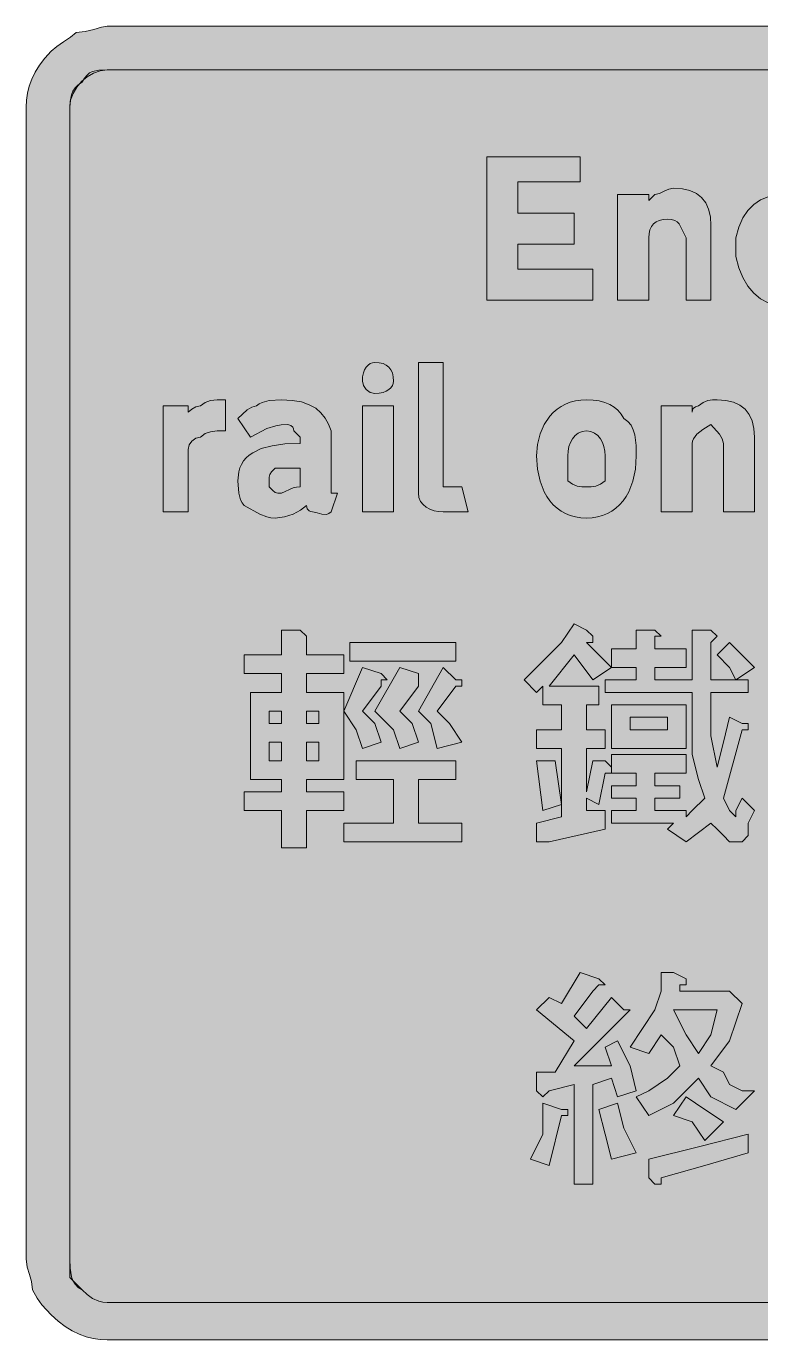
# Model space of a CAD drawing. Header units: metres. Extents: x 136 to 430, y 10 to 263.
# Drawn here: x 136.3 to 277.9, y 9.6 to 262.8 of the extents above; entities that cross this region are included whole.
import ezdxf

# ---------------------------------------------------------------- set-up
doc = ezdxf.new("R2010")
doc.units = ezdxf.units.M
doc.layers.add('FILL_BLACK_000000', color=7, linetype='Continuous', true_color=0x000000)
doc.layers.add('FILL_WHITE_FFFFFF', color=7, linetype='Continuous', true_color=0xffffff)

msp = doc.modelspace()

# ---------------------------------------------------------------- hatches: boundary and pattern name
at = {"layer": 'FILL_BLACK_000000', "true_color": 0x000000}
h = msp.add_hatch(color=7, dxfattribs=at)
h.dxf.hatch_style = 1
h.paths.add_polyline_path([(416.1, 262.74), (417.45, 262.56), (418.8, 262.23), (420.15, 261.75), (421.5, 261.1), (422.85, 260.27), (424.2, 259.24), (425.55, 258), (426.79, 256.65), (427.82, 255.3), (428.65, 253.95), (429.3, 252.6), (429.78, 251.25), (430.11, 249.9), (430.29, 248.55), (430.35, 247.2), (430.35, 25.2), (430.33, 23.59), (430.2, 22.2), (429.84, 20.81), (429.15, 19.2), (428.25, 17.61), (427.35, 16.35), (425.55, 14.4), (425.05, 13.56), (424.46, 12.82), (423.82, 12.21), (423.15, 11.7), (421.84, 11.03), (420.75, 10.8), (418.97, 10.11), (417.3, 9.75), (414.75, 9.6), (151.95, 9.6), (150.6, 9.66), (149.25, 9.84), (147.9, 10.17), (146.55, 10.65), (145.2, 11.3), (143.85, 12.13), (142.5, 13.16), (141.15, 14.4), (139.35, 16.35), (138.45, 17.61), (137.55, 19.2), (137.36, 20.81), (136.95, 22.2), (136.54, 23.59), (136.35, 25.2), (136.35, 247.2), (136.41, 248.55), (136.59, 249.9), (136.92, 251.25), (137.4, 252.6), (138.05, 253.95), (138.88, 255.3), (139.91, 256.65), (141.15, 258), (142.24, 258.9), (143.55, 259.8), (144.86, 260.7), (145.95, 261.6), (147.73, 261.79), (149.4, 262.2), (150.84, 262.61), (151.95, 262.8), (414.75, 262.8), (416.1, 262.74)])
h.paths.add_polyline_path([(149.31, 253.78), (148.09, 253.07), (147, 252.15), (146.08, 251.06), (145.37, 249.84), (144.91, 248.54), (144.75, 247.2), (144.75, 25.2), (144.79, 23.42), (145.05, 21.75), (145.34, 20.99), (145.76, 20.31), (146.36, 19.7), (147.15, 19.2), (148.07, 18.32), (149.1, 17.55), (150.36, 17.01), (151.1, 16.85), (151.95, 16.8), (414.75, 16.8), (415.63, 16.82), (416.4, 16.95), (416.94, 17.31), (417.1, 17.6), (417.15, 18), (418.05, 18.19), (418.95, 18.6), (419.85, 19.01), (420.75, 19.2), (421.15, 19.7), (421.44, 20.31), (421.8, 21.75), (421.93, 23.42), (421.95, 25.2), (421.95, 247.2), (421.95, 249.6), (421.76, 250.48), (421.35, 251.25), (420.75, 252), (419.14, 253.39), (418.43, 253.81), (417.75, 254.1), (416.36, 254.36), (414.75, 254.4), (151.95, 254.4), (150.61, 254.24), (149.31, 253.78)], flags=16)
h = msp.add_hatch(color=7, dxfattribs=at)
h.dxf.hatch_style = 1
h.paths.add_polyline_path([(231.15, 216), (245.55, 216), (245.55, 210), (225.15, 210), (225.15, 237.6), (243.15, 237.6), (243.15, 232.8), (231.15, 232.8), (231.15, 226.8), (241.95, 226.8), (241.95, 220.8), (231.15, 220.8), (231.15, 216)])
h = msp.add_hatch(color=7, dxfattribs=at)
h.dxf.hatch_style = 1
h.paths.add_polyline_path([(293.55, 237.6), (293.55, 208.8), (287.55, 208.8), (287.55, 210), (287.44, 209.6), (287.14, 209.31), (286.66, 209.09), (286.05, 208.95), (284.51, 208.82), (282.75, 208.8), (281.01, 208.97), (279.39, 209.46), (277.92, 210.26), (276.6, 211.35), (275.45, 212.73), (274.48, 214.37), (273.71, 216.26), (273.15, 218.4), (273.15, 219.6), (273.15, 220.8), (273.15, 222), (273.71, 224.08), (274.48, 225.84), (275.45, 227.29), (276.6, 228.45), (277.92, 229.32), (279.39, 229.93), (281.01, 230.29), (282.75, 230.4), (285.15, 230.25), (286.46, 229.89), (287.05, 229.6), (287.55, 229.2), (287.55, 237.6), (293.55, 237.6)])
h.paths.add_polyline_path([(287.55, 223.2), (287.55, 224.4), (286.65, 225.09), (285.75, 225.45), (284.85, 225.58), (283.95, 225.6), (282.71, 225.49), (281.68, 225.17), (280.85, 224.65), (280.2, 223.95), (279.72, 223.08), (279.39, 222.06), (279.21, 220.89), (279.15, 219.6), (279.21, 218.31), (279.39, 217.14), (279.72, 216.12), (280.2, 215.25), (280.85, 214.55), (281.68, 214.03), (282.71, 213.71), (283.95, 213.6), (285.02, 213.81), (286.2, 214.35), (287.16, 215.12), (287.44, 215.55), (287.55, 216), (287.55, 222), (287.55, 223.2)], flags=16)
h = msp.add_hatch(color=7, dxfattribs=at)
h.dxf.hatch_style = 1
h.paths.add_polyline_path([(263.55, 210), (263.55, 222), (262.82, 223.57), (262.2, 224.7), (261.83, 225.09), (261.36, 225.38), (260.74, 225.54), (259.95, 225.6), (259.11, 225.54), (258.38, 225.38), (257.76, 225.09), (257.25, 224.7), (256.86, 224.19), (256.58, 223.57), (256.41, 222.84), (256.35, 222), (256.35, 210), (250.35, 210), (250.35, 230.4), (256.35, 230.4), (256.35, 229.2), (257.55, 230.4), (258.45, 230.59), (259.35, 231), (260.25, 231.41), (261.15, 231.6), (262.84, 231.49), (264.3, 231.15), (265.54, 230.59), (266.55, 229.8), (267.34, 228.79), (267.9, 227.55), (268.24, 226.09), (268.35, 224.4), (268.35, 210), (263.55, 210)])
h = msp.add_hatch(color=7, dxfattribs=at)
h.dxf.hatch_style = 1
h.paths.add_polyline_path([(207.09, 193.95), (206.93, 193.52), (206.64, 193.11), (206.25, 192.75), (205.74, 192.44), (205.13, 192.21), (204.39, 192.05), (203.55, 192), (202.67, 192.21), (201.9, 192.75), (201.36, 193.52), (201.15, 194.4), (201.2, 195.24), (201.36, 195.97), (201.59, 196.59), (201.9, 197.1), (202.26, 197.49), (202.67, 197.78), (203.1, 197.94), (203.55, 198), (204.39, 197.94), (205.13, 197.78), (205.74, 197.49), (206.25, 197.1), (206.64, 196.59), (206.93, 195.97), (207.09, 195.24), (207.15, 194.4), (207.09, 193.95)])
h = msp.add_hatch(color=7, dxfattribs=at)
h.dxf.hatch_style = 1
h.paths.add_polyline_path([(216.75, 175.2), (216.75, 174), (220.35, 174), (221.55, 169.2), (220.35, 169.2), (216.75, 169.2), (215.85, 169.26), (214.99, 169.42), (214.18, 169.71), (213.45, 170.1), (212.84, 170.61), (212.36, 171.22), (212.06, 171.96), (211.95, 172.8), (211.95, 174), (211.95, 198), (216.75, 198), (216.75, 175.2)])
h = msp.add_hatch(color=7, dxfattribs=at)
h.dxf.hatch_style = 1
h.paths.add_polyline_path([(162.75, 189.6), (167.55, 189.6), (167.55, 188.4), (168.3, 189), (169.07, 189.41), (169.95, 189.6), (170.87, 190.29), (171.9, 190.65), (173.16, 190.78), (174.75, 190.8), (174.75, 184.8), (173.16, 184.78), (171.9, 184.65), (170.87, 184.29), (169.95, 183.6), (169.07, 183.39), (168.3, 182.85), (167.76, 182.08), (167.55, 181.2), (167.55, 169.2), (162.75, 169.2), (162.75, 189.6)])
h = msp.add_hatch(color=7, dxfattribs=at)
h.dxf.hatch_style = 1
h.paths.add_polyline_path([(187.95, 184.8), (187.9, 185.2), (187.76, 185.49), (187.35, 185.85), (186.75, 186), (185.51, 185.95), (184.44, 185.79), (182.7, 185.25), (179.55, 183.6), (177.15, 187.2), (178.95, 188.85), (179.85, 189.39), (180.75, 189.6), (181.25, 190), (181.84, 190.29), (183.15, 190.65), (185.55, 190.8), (187.64, 190.69), (189.41, 190.37), (190.91, 189.85), (192.15, 189.15), (193.17, 188.28), (193.99, 187.26), (194.64, 186.09), (195.15, 184.8), (195.15, 174), (195.15, 172.8), (196.35, 172.8), (195.15, 169.2), (194.7, 168.86), (194.25, 168.69), (193.35, 168.75), (192.45, 169.03), (191.55, 169.2), (191.15, 169.25), (190.86, 169.39), (190.5, 169.8), (190.35, 170.4), (189.24, 169.52), (187.8, 168.75), (186.13, 168.21), (184.35, 168), (183.5, 168.05), (182.74, 168.21), (181.35, 168.75), (178.35, 170.4), (177.95, 170.9), (177.66, 171.49), (177.3, 172.8), (177.15, 175.2), (177.32, 176.89), (177.54, 177.65), (177.84, 178.35), (178.24, 179), (178.73, 179.59), (179.32, 180.12), (180, 180.6), (181.66, 181.39), (183.73, 181.95), (186.22, 182.29), (189.15, 182.4), (189.15, 183.6), (187.95, 184.8)])
h.paths.add_polyline_path([(183.86, 173.31), (184.35, 172.95), (184.84, 172.82), (185.55, 172.8), (187.8, 173.85), (188.42, 173.98), (189.15, 174), (189.15, 177.6), (184.35, 177.6), (183.66, 176.89), (183.3, 176.4), (183.17, 175.91), (183.15, 175.2), (183.15, 174), (183.86, 173.31)], flags=16)
h = msp.add_hatch(color=7, dxfattribs=at)
h.dxf.hatch_style = 1
h.paths.add_polyline_path([(253.29, 175.09), (252.49, 173.04), (251.98, 172.13), (251.4, 171.3), (250.75, 170.56), (250.02, 169.9), (249.24, 169.33), (248.38, 168.86), (247.46, 168.49), (246.49, 168.22), (245.45, 168.06), (244.35, 168), (243.25, 168.06), (242.21, 168.22), (241.24, 168.49), (240.32, 168.86), (239.46, 169.33), (238.68, 169.9), (237.95, 170.56), (237.3, 171.3), (236.72, 172.13), (236.21, 173.04), (235.41, 175.09), (234.92, 177.42), (234.75, 180), (234.92, 182.19), (235.41, 184.22), (236.21, 186.05), (237.3, 187.65), (237.95, 188.35), (238.68, 188.96), (239.46, 189.5), (240.32, 189.96), (241.24, 190.32), (242.21, 190.58), (243.25, 190.74), (244.35, 190.8), (245.64, 190.74), (246.83, 190.58), (247.89, 190.29), (248.85, 189.9), (249.69, 189.39), (250.43, 188.78), (251.04, 188.04), (251.55, 187.2), (252.34, 186.64), (252.94, 185.91), (253.36, 185.03), (253.65, 184.05), (253.91, 181.97), (253.95, 180), (253.78, 177.42), (253.29, 175.09)])
h.paths.add_polyline_path([(247.73, 181.76), (247.44, 182.57), (247.05, 183.3), (246.54, 183.91), (245.93, 184.39), (245.19, 184.69), (244.35, 184.8), (243.51, 184.69), (242.78, 184.39), (242.16, 183.91), (241.65, 183.3), (241.26, 182.57), (240.98, 181.76), (240.81, 180.9), (240.75, 180), (240.75, 175.2), (241.65, 174.51), (242.55, 174.15), (243.45, 174.02), (244.35, 174), (245.25, 174.02), (246.15, 174.15), (247.05, 174.51), (247.95, 175.2), (247.95, 180), (247.89, 180.9), (247.73, 181.76)], flags=16)
h = msp.add_hatch(color=7, dxfattribs=at)
h.dxf.hatch_style = 1
h.paths.add_polyline_path([(270.75, 169.2), (270.75, 181.2), (270.75, 182.4), (270.54, 183.3), (270, 184.2), (268.35, 186), (266.78, 185.1), (265.65, 184.2), (264.98, 183.3), (264.81, 182.85), (264.75, 182.4), (264.75, 169.2), (258.75, 169.2), (258.75, 189.6), (264.75, 189.6), (264.75, 188.4), (264.8, 188.8), (264.94, 189.09), (265.35, 189.45), (265.95, 189.6), (266.85, 190.29), (267.75, 190.65), (268.65, 190.78), (269.55, 190.8), (271.24, 190.69), (272.7, 190.35), (273.94, 189.79), (274.95, 189), (275.74, 187.99), (276.3, 186.75), (276.64, 185.29), (276.75, 183.6), (276.75, 169.2), (270.75, 169.2)])
h = msp.add_hatch(color=7, dxfattribs=at)
h.dxf.hatch_style = 1
h.paths.add_polyline_path([(201.15, 169.2), (201.15, 189.6), (207.15, 189.6), (207.15, 169.2), (201.15, 169.2)])
h = msp.add_hatch(color=7, dxfattribs=at)
h.dxf.hatch_style = 1
h.paths.add_polyline_path([(234.75, 139.2), (237.15, 141.6), (239.55, 144), (241.95, 147.6), (244.35, 146.4), (245.55, 145.2), (245.55, 144), (244.35, 144), (249.15, 139.2), (245.55, 136.8), (241.95, 141.6), (237.15, 135.6), (246.75, 135.6), (246.75, 132), (244.35, 132), (244.35, 127.2), (247.95, 127.2), (247.95, 123.6), (244.35, 123.6), (244.35, 115.2), (245.55, 121.2), (247.95, 121.2), (249.15, 120), (249.15, 118.8), (247.95, 118.8), (246.75, 112.8), (244.35, 114), (244.35, 111.6), (247.95, 111.6), (247.95, 108), (237.15, 105.6), (235.95, 105.6), (234.75, 105.6), (234.75, 106.8), (234.75, 109.2), (239.55, 110.4), (239.55, 123.6), (234.75, 123.6), (234.75, 127.2), (239.55, 127.2), (239.55, 132), (235.95, 132), (235.95, 135.6), (234.75, 134.4), (232.35, 136.8), (234.75, 139.2)])
h = msp.add_hatch(color=7, dxfattribs=at)
h.dxf.hatch_style = 1
h.paths.add_polyline_path([(190.35, 144), (190.35, 141.6), (197.55, 141.6), (197.55, 138), (190.35, 138), (190.35, 134.4), (197.55, 134.4), (197.55, 117.6), (190.35, 117.6), (190.35, 115.2), (197.55, 115.2), (197.55, 111.6), (190.35, 111.6), (190.35, 104.4), (185.55, 104.4), (185.55, 111.6), (178.35, 111.6), (178.35, 115.2), (185.55, 115.2), (185.55, 117.6), (179.55, 117.6), (179.55, 134.4), (185.55, 134.4), (185.55, 138), (178.35, 138), (178.35, 141.6), (185.55, 141.6), (185.55, 146.4), (189.15, 146.4), (190.35, 145.2), (190.35, 144)])
h.paths.add_polyline_path([(185.55, 128.4), (185.55, 130.8), (183.15, 130.8), (183.15, 128.4), (185.55, 128.4)], flags=16)
h.paths.add_polyline_path([(190.35, 128.4), (192.75, 128.4), (192.75, 130.8), (190.35, 130.8), (190.35, 128.4)], flags=16)
h.paths.add_polyline_path([(183.15, 124.8), (183.15, 121.2), (185.55, 121.2), (185.55, 124.8), (183.15, 124.8)], flags=16)
h.paths.add_polyline_path([(192.75, 124.8), (190.35, 124.8), (190.35, 121.2), (192.75, 121.2), (192.75, 124.8)], flags=16)
h = msp.add_hatch(color=7, dxfattribs=at)
h.dxf.hatch_style = 1
h.paths.add_polyline_path([(253.95, 142.8), (253.95, 146.4), (257.55, 146.4), (258.75, 145.2), (257.55, 145.2), (257.55, 142.8), (263.55, 142.8), (263.55, 139.2), (257.55, 139.2), (257.55, 136.8), (264.75, 136.8), (264.75, 146.4), (267.15, 146.4), (268.35, 146.4), (269.55, 145.2), (268.35, 144), (268.35, 136.8), (275.55, 136.8), (275.55, 134.4), (268.35, 134.4), (268.35, 126), (269.55, 120), (270.75, 124.8), (271.95, 129.6), (274.35, 128.4), (275.55, 128.4), (275.55, 127.2), (274.35, 127.2), (270.75, 114), (271.95, 111.6), (273.15, 110.4), (273.15, 111.6), (274.35, 114), (276.75, 111.6), (275.55, 109.2), (275.55, 106.8), (274.35, 105.6), (273.15, 105.6), (271.95, 105.6), (270.75, 106.8), (269.55, 108), (268.35, 109.2), (263.55, 105.6), (259.95, 108), (261.15, 109.2), (249.15, 109.2), (249.15, 111.6), (253.95, 111.6), (253.95, 114), (249.15, 114), (249.15, 116.4), (253.95, 116.4), (253.95, 118.8), (249.15, 118.8), (249.15, 122.4), (263.55, 122.4), (263.55, 118.8), (257.55, 118.8), (257.55, 116.4), (262.35, 116.4), (262.35, 114), (257.55, 114), (257.55, 111.6), (263.55, 111.6), (263.55, 110.4), (264.75, 111.6), (267.15, 114), (265.95, 117.6), (264.75, 122.4), (264.75, 127.2), (264.75, 134.4), (247.95, 134.4), (247.95, 136.8), (253.95, 136.8), (253.95, 139.2), (249.15, 139.2), (249.15, 142.8), (253.95, 142.8)])
h = msp.add_hatch(color=7, dxfattribs=at)
h.dxf.hatch_style = 1
h.paths.add_polyline_path([(219.15, 144), (219.15, 140.4), (198.75, 140.4), (198.75, 144), (219.15, 144)])
h = msp.add_hatch(color=7, dxfattribs=at)
h.dxf.hatch_style = 1
h.paths.add_polyline_path([(271.95, 139.2), (269.55, 141.6), (271.95, 144), (276.75, 139.2), (273.15, 136.8), (271.95, 139.2)])
h = msp.add_hatch(color=7, dxfattribs=at)
h.dxf.hatch_style = 1
h.paths.add_polyline_path([(204.75, 138), (205.95, 136.8), (204.75, 136.8), (204.75, 135.6), (201.15, 130.8), (203.55, 128.4), (204.75, 124.8), (201.15, 123.6), (199.95, 127.2), (197.55, 130.8), (201.15, 139.2), (204.75, 138)])
h = msp.add_hatch(color=7, dxfattribs=at)
h.dxf.hatch_style = 1
h.paths.add_polyline_path([(208.35, 130.8), (210.75, 128.4), (211.95, 124.8), (208.35, 123.6), (207.15, 127.2), (203.55, 130.8), (208.35, 139.2), (211.95, 138), (211.95, 136.8), (211.95, 135.6), (208.35, 130.8)])
h = msp.add_hatch(color=7, dxfattribs=at)
h.dxf.hatch_style = 1
h.paths.add_polyline_path([(219.15, 136.8), (220.35, 136.8), (220.35, 135.6), (219.15, 135.6), (215.55, 130.8), (217.95, 128.4), (220.35, 124.8), (215.55, 123.6), (214.35, 128.4), (211.95, 130.8), (216.75, 139.2), (219.15, 136.8)])
h = msp.add_hatch(color=7, dxfattribs=at)
h.dxf.hatch_style = 1
h.paths.add_polyline_path([(263.55, 123.6), (249.15, 123.6), (249.15, 132), (263.55, 132), (263.55, 123.6)])
h.paths.add_polyline_path([(259.95, 129.6), (252.75, 129.6), (252.75, 127.2), (259.95, 127.2), (259.95, 129.6)], flags=16)
h = msp.add_hatch(color=7, dxfattribs=at)
h.dxf.hatch_style = 1
h.paths.add_polyline_path([(219.15, 121.2), (219.15, 117.6), (211.95, 117.6), (211.95, 109.2), (220.35, 109.2), (220.35, 105.6), (197.55, 105.6), (197.55, 109.2), (207.15, 109.2), (207.15, 117.6), (199.95, 117.6), (199.95, 121.2), (219.15, 121.2)])
h = msp.add_hatch(color=7, dxfattribs=at)
h.dxf.hatch_style = 1
h.paths.add_polyline_path([(234.75, 121.2), (238.35, 121.2), (239.55, 112.8), (235.95, 111.6), (234.75, 121.2)])
h = msp.add_hatch(color=7, dxfattribs=at)
h.dxf.hatch_style = 1
h.paths.add_polyline_path([(247.95, 78), (246.75, 78), (245.55, 76.8), (241.95, 72), (244.35, 69.6), (249.15, 75.6), (251.55, 73.2), (252.75, 73.2), (251.55, 72), (241.95, 62.4), (249.15, 62.4), (247.95, 66), (250.35, 67.2), (252.75, 62.4), (253.95, 57.6), (250.35, 56.4), (249.15, 60), (245.55, 58.8), (245.55, 39.6), (241.95, 39.6), (241.95, 58.8), (237.15, 57.6), (235.95, 56.4), (234.75, 57.6), (234.75, 61.2), (238.35, 61.2), (241.95, 67.2), (234.75, 73.2), (237.15, 75.6), (239.55, 74.4), (243.15, 80.4), (246.75, 79.2), (247.95, 78)])
h = msp.add_hatch(color=7, dxfattribs=at)
h.dxf.hatch_style = 1
h.paths.add_polyline_path([(263.55, 78), (262.35, 78), (262.35, 76.8), (270.75, 76.8), (271.95, 76.8), (274.35, 74.4), (271.95, 67.2), (268.35, 62.4), (270.75, 61.2), (271.95, 58.8), (274.35, 57.6), (276.75, 57.6), (273.15, 54), (268.35, 56.4), (265.95, 60), (261.15, 55.2), (256.35, 52.8), (253.95, 56.4), (256.35, 57.6), (259.95, 60), (261.15, 61.2), (262.35, 62.4), (261.15, 66), (258.75, 68.4), (256.35, 64.8), (252.75, 66), (255.15, 69.6), (257.55, 73.2), (258.75, 76.8), (258.75, 80.4), (261.15, 80.4), (263.55, 79.2), (263.55, 78)])
h.paths.add_polyline_path([(265.95, 64.8), (268.35, 68.4), (269.55, 73.2), (261.15, 73.2), (263.55, 68.4), (265.95, 64.8)], flags=16)
h = msp.add_hatch(color=7, dxfattribs=at)
h.dxf.hatch_style = 1
h.paths.add_polyline_path([(267.15, 54), (270.75, 51.6), (267.15, 48), (264.75, 51.6), (261.15, 52.8), (263.55, 56.4), (267.15, 54)])
h = msp.add_hatch(color=7, dxfattribs=at)
h.dxf.hatch_style = 1
h.paths.add_polyline_path([(240.75, 54), (240.75, 52.8), (239.55, 52.8), (237.15, 43.2), (233.55, 44.4), (235.95, 49.2), (235.95, 55.2), (239.55, 54), (240.75, 54)])
h = msp.add_hatch(color=7, dxfattribs=at)
h.dxf.hatch_style = 1
h.paths.add_polyline_path([(251.55, 50.4), (253.95, 45.6), (249.15, 44.4), (247.95, 49.2), (246.75, 54), (250.35, 55.2), (251.55, 50.4)])
h = msp.add_hatch(color=7, dxfattribs=at)
h.dxf.hatch_style = 1
h.paths.add_polyline_path([(265.95, 46.8), (275.55, 49.2), (275.55, 45.6), (267.15, 43.2), (258.75, 40.8), (258.75, 39.6), (257.55, 39.6), (256.35, 40.8), (256.35, 44.4), (265.95, 46.8)])
at = {"layer": 'FILL_WHITE_FFFFFF', "true_color": 0xffffff}
h = msp.add_hatch(color=7, dxfattribs=at)
h.dxf.hatch_style = 1
h.paths.add_polyline_path([(414.75, 254.4), (416.36, 254.36), (417.75, 254.1), (418.43, 253.81), (419.14, 253.39), (420.75, 252), (421.15, 251.5), (421.44, 250.91), (421.8, 249.6), (421.95, 247.2), (421.95, 25.2), (421.95, 21.6), (421.35, 20.85), (420.94, 20.08), (420.75, 19.2), (419.85, 19.01), (418.95, 18.6), (418.05, 18.19), (417.15, 18), (417.1, 17.6), (416.94, 17.31), (416.4, 16.95), (415.63, 16.82), (414.75, 16.8), (151.95, 16.8), (151.1, 16.85), (150.36, 17.01), (149.1, 17.55), (148.07, 18.32), (147.15, 19.2), (144.75, 21.6), (144.75, 25.2), (144.75, 247.2), (144.79, 248.29), (145.05, 249.6), (145.34, 250.27), (145.76, 250.91), (146.36, 251.5), (147.15, 252), (147.6, 252.79), (148.07, 253.39), (148.56, 253.81), (149.1, 254.1), (150.36, 254.36), (151.95, 254.4), (414.75, 254.4)])

# ---------------------------------------------------------------- linework, layer by layer
at = {"layer": 'FILL_BLACK_000000', "lineweight": 0, "true_color": 0x000000}
for points in [[(414.75, 9.6), (151.95, 9.6), (150.6, 9.66), (149.25, 9.84), (147.9, 10.17), (146.55, 10.65), (145.2, 11.3), (143.85, 12.13), (142.5, 13.16), (141.15, 14.4), (139.35, 16.35), (138.45, 17.61), (137.55, 19.2), (137.36, 20.81), (136.95, 22.2), (136.54, 23.59), (136.35, 25.2), (136.35, 247.2), (136.41, 248.55), (136.59, 249.9), (136.92, 251.25), (137.4, 252.6), (138.05, 253.95), (138.88, 255.3), (139.91, 256.65), (141.15, 258), (142.24, 258.9), (143.55, 259.8), (144.86, 260.7), (145.95, 261.6), (147.73, 261.79), (149.4, 262.2), (150.84, 262.61), (151.95, 262.8), (414.75, 262.8)], [(414.75, 254.4), (151.95, 254.4), (150.61, 254.24), (149.31, 253.78), (148.09, 253.07), (147, 252.15), (146.08, 251.06), (145.37, 249.84), (144.91, 248.54), (144.75, 247.2), (144.75, 25.2), (144.79, 23.42), (145.05, 21.75), (145.34, 20.99), (145.76, 20.31), (146.36, 19.7), (147.15, 19.2), (148.07, 18.32), (149.1, 17.55), (150.36, 17.01), (151.1, 16.85), (151.95, 16.8), (414.75, 16.8)], [(279.39, 209.46), (277.92, 210.26), (276.6, 211.35), (275.45, 212.73), (274.48, 214.37), (273.71, 216.26), (273.15, 218.4), (273.15, 219.6), (273.15, 220.8), (273.15, 222), (273.71, 224.08), (274.48, 225.84), (275.45, 227.29), (276.6, 228.45), (277.92, 229.32), (279.39, 229.93)]]:
    msp.add_lwpolyline(points, dxfattribs=at)
for points in [[(231.15, 216), (245.55, 216), (245.55, 210), (225.15, 210), (225.15, 237.6), (243.15, 237.6), (243.15, 232.8), (231.15, 232.8), (231.15, 226.8), (241.95, 226.8), (241.95, 220.8), (231.15, 220.8)], [(263.55, 210), (263.55, 222), (262.82, 223.57), (262.2, 224.7), (261.83, 225.09), (261.36, 225.38), (260.74, 225.54), (259.95, 225.6), (259.11, 225.54), (258.38, 225.38), (257.76, 225.09), (257.25, 224.7), (256.86, 224.19), (256.58, 223.57), (256.41, 222.84), (256.35, 222), (256.35, 210), (250.35, 210), (250.35, 230.4), (256.35, 230.4), (256.35, 229.2), (257.55, 230.4), (258.45, 230.59), (259.35, 231), (260.25, 231.41), (261.15, 231.6), (262.84, 231.49), (264.3, 231.15), (265.54, 230.59), (266.55, 229.8), (267.34, 228.79), (267.9, 227.55), (268.24, 226.09), (268.35, 224.4), (268.35, 210)], [(207.09, 193.95), (206.93, 193.52), (206.64, 193.11), (206.25, 192.75), (205.74, 192.44), (205.13, 192.21), (204.39, 192.05), (203.55, 192), (202.67, 192.21), (201.9, 192.75), (201.36, 193.52), (201.15, 194.4), (201.2, 195.24), (201.36, 195.97), (201.59, 196.59), (201.9, 197.1), (202.26, 197.49), (202.67, 197.78), (203.1, 197.94), (203.55, 198), (204.39, 197.94), (205.13, 197.78), (205.74, 197.49), (206.25, 197.1), (206.64, 196.59), (206.93, 195.97), (207.09, 195.24), (207.15, 194.4)], [(216.75, 175.2), (216.75, 174), (220.35, 174), (221.55, 169.2), (220.35, 169.2), (216.75, 169.2), (215.85, 169.26), (214.99, 169.42), (214.18, 169.71), (213.45, 170.1), (212.84, 170.61), (212.36, 171.22), (212.06, 171.96), (211.95, 172.8), (211.95, 174), (211.95, 198), (216.75, 198)], [(162.75, 189.6), (167.55, 189.6), (167.55, 188.4), (168.3, 189), (169.07, 189.41), (169.95, 189.6), (170.87, 190.29), (171.9, 190.65), (173.16, 190.78), (174.75, 190.8), (174.75, 184.8), (173.16, 184.78), (171.9, 184.65), (170.87, 184.29), (169.95, 183.6), (169.07, 183.39), (168.3, 182.85), (167.76, 182.08), (167.55, 181.2), (167.55, 169.2), (162.75, 169.2)], [(187.95, 184.8), (187.9, 185.2), (187.76, 185.49), (187.35, 185.85), (186.75, 186), (185.51, 185.95), (184.44, 185.79), (182.7, 185.25), (179.55, 183.6), (177.15, 187.2), (178.95, 188.85), (179.85, 189.39), (180.75, 189.6), (181.25, 190), (181.84, 190.29), (183.15, 190.65), (185.55, 190.8), (187.64, 190.69), (189.41, 190.37), (190.91, 189.85), (192.15, 189.15), (193.17, 188.28), (193.99, 187.26), (194.64, 186.09), (195.15, 184.8), (195.15, 174), (195.15, 172.8), (196.35, 172.8), (195.15, 169.2), (194.7, 168.86), (194.25, 168.69), (193.35, 168.75), (192.45, 169.03), (191.55, 169.2), (191.15, 169.25), (190.86, 169.39), (190.5, 169.8), (190.35, 170.4), (189.24, 169.52), (187.8, 168.75), (186.13, 168.21), (184.35, 168), (183.5, 168.05), (182.74, 168.21), (181.35, 168.75), (178.35, 170.4), (177.95, 170.9), (177.66, 171.49), (177.3, 172.8), (177.15, 175.2), (177.32, 176.89), (177.54, 177.65), (177.84, 178.35), (178.24, 179), (178.73, 179.59), (179.32, 180.12), (180, 180.6), (181.66, 181.39), (183.73, 181.95), (186.22, 182.29), (189.15, 182.4), (189.15, 183.6)], [(253.29, 175.09), (252.49, 173.04), (251.98, 172.13), (251.4, 171.3), (250.75, 170.56), (250.02, 169.9), (249.24, 169.33), (248.38, 168.86), (247.46, 168.49), (246.49, 168.22), (245.45, 168.06), (244.35, 168), (243.25, 168.06), (242.21, 168.22), (241.24, 168.49), (240.32, 168.86), (239.46, 169.33), (238.68, 169.9), (237.95, 170.56), (237.3, 171.3), (236.72, 172.13), (236.21, 173.04), (235.41, 175.09), (234.92, 177.42), (234.75, 180), (234.92, 182.19), (235.41, 184.22), (236.21, 186.05), (237.3, 187.65), (237.95, 188.35), (238.68, 188.96), (239.46, 189.5), (240.32, 189.96), (241.24, 190.32), (242.21, 190.58), (243.25, 190.74), (244.35, 190.8), (245.64, 190.74), (246.83, 190.58), (247.89, 190.29), (248.85, 189.9), (249.69, 189.39), (250.43, 188.78), (251.04, 188.04), (251.55, 187.2), (252.34, 186.64), (252.94, 185.91), (253.36, 185.03), (253.65, 184.05), (253.91, 181.97), (253.95, 180), (253.78, 177.42)], [(270.75, 169.2), (270.75, 181.2), (270.75, 182.4), (270.54, 183.3), (270, 184.2), (268.35, 186), (266.78, 185.1), (265.65, 184.2), (264.98, 183.3), (264.81, 182.85), (264.75, 182.4), (264.75, 169.2), (258.75, 169.2), (258.75, 189.6), (264.75, 189.6), (264.75, 188.4), (264.8, 188.8), (264.94, 189.09), (265.35, 189.45), (265.95, 189.6), (266.85, 190.29), (267.75, 190.65), (268.65, 190.78), (269.55, 190.8), (271.24, 190.69), (272.7, 190.35), (273.94, 189.79), (274.95, 189), (275.74, 187.99), (276.3, 186.75), (276.64, 185.29), (276.75, 183.6), (276.75, 169.2)], [(201.15, 169.2), (201.15, 189.6), (207.15, 189.6), (207.15, 169.2)], [(247.73, 181.76), (247.44, 182.57), (247.05, 183.3), (246.54, 183.91), (245.93, 184.39), (245.19, 184.69), (244.35, 184.8), (243.51, 184.69), (242.78, 184.39), (242.16, 183.91), (241.65, 183.3), (241.26, 182.57), (240.98, 181.76), (240.81, 180.9), (240.75, 180), (240.75, 175.2), (241.65, 174.51), (242.55, 174.15), (243.45, 174.02), (244.35, 174), (245.25, 174.02), (246.15, 174.15), (247.05, 174.51), (247.95, 175.2), (247.95, 180), (247.89, 180.9)], [(183.86, 173.31), (184.35, 172.95), (184.84, 172.82), (185.55, 172.8), (187.8, 173.85), (188.42, 173.98), (189.15, 174), (189.15, 177.6), (184.35, 177.6), (183.66, 176.89), (183.3, 176.4), (183.17, 175.91), (183.15, 175.2), (183.15, 174)], [(234.75, 139.2), (237.15, 141.6), (239.55, 144), (241.95, 147.6), (244.35, 146.4), (245.55, 145.2), (245.55, 144), (244.35, 144), (249.15, 139.2), (245.55, 136.8), (241.95, 141.6), (237.15, 135.6), (246.75, 135.6), (246.75, 132), (244.35, 132), (244.35, 127.2), (247.95, 127.2), (247.95, 123.6), (244.35, 123.6), (244.35, 115.2), (245.55, 121.2), (247.95, 121.2), (249.15, 120), (249.15, 118.8), (247.95, 118.8), (246.75, 112.8), (244.35, 114), (244.35, 111.6), (247.95, 111.6), (247.95, 108), (237.15, 105.6), (235.95, 105.6), (234.75, 105.6), (234.75, 106.8), (234.75, 109.2), (239.55, 110.4), (239.55, 123.6), (234.75, 123.6), (234.75, 127.2), (239.55, 127.2), (239.55, 132), (235.95, 132), (235.95, 135.6), (234.75, 134.4), (232.35, 136.8)], [(190.35, 144), (190.35, 141.6), (197.55, 141.6), (197.55, 138), (190.35, 138), (190.35, 134.4), (197.55, 134.4), (197.55, 117.6), (190.35, 117.6), (190.35, 115.2), (197.55, 115.2), (197.55, 111.6), (190.35, 111.6), (190.35, 104.4), (185.55, 104.4), (185.55, 111.6), (178.35, 111.6), (178.35, 115.2), (185.55, 115.2), (185.55, 117.6), (179.55, 117.6), (179.55, 134.4), (185.55, 134.4), (185.55, 138), (178.35, 138), (178.35, 141.6), (185.55, 141.6), (185.55, 146.4), (189.15, 146.4), (190.35, 145.2)], [(253.95, 142.8), (253.95, 146.4), (257.55, 146.4), (258.75, 145.2), (257.55, 145.2), (257.55, 142.8), (263.55, 142.8), (263.55, 139.2), (257.55, 139.2), (257.55, 136.8), (264.75, 136.8), (264.75, 146.4), (267.15, 146.4), (268.35, 146.4), (269.55, 145.2), (268.35, 144), (268.35, 136.8), (275.55, 136.8), (275.55, 134.4), (268.35, 134.4), (268.35, 126), (269.55, 120), (270.75, 124.8), (271.95, 129.6), (274.35, 128.4), (275.55, 128.4), (275.55, 127.2), (274.35, 127.2), (270.75, 114), (271.95, 111.6), (273.15, 110.4), (273.15, 111.6), (274.35, 114), (276.75, 111.6), (275.55, 109.2), (275.55, 106.8), (274.35, 105.6), (273.15, 105.6), (271.95, 105.6), (270.75, 106.8), (269.55, 108), (268.35, 109.2), (263.55, 105.6), (259.95, 108), (261.15, 109.2), (249.15, 109.2), (249.15, 111.6), (253.95, 111.6), (253.95, 114), (249.15, 114), (249.15, 116.4), (253.95, 116.4), (253.95, 118.8), (249.15, 118.8), (249.15, 122.4), (263.55, 122.4), (263.55, 118.8), (257.55, 118.8), (257.55, 116.4), (262.35, 116.4), (262.35, 114), (257.55, 114), (257.55, 111.6), (263.55, 111.6), (263.55, 110.4), (264.75, 111.6), (267.15, 114), (265.95, 117.6), (264.75, 122.4), (264.75, 127.2), (264.75, 134.4), (247.95, 134.4), (247.95, 136.8), (253.95, 136.8), (253.95, 139.2), (249.15, 139.2), (249.15, 142.8)], [(219.15, 144), (219.15, 140.4), (198.75, 140.4), (198.75, 144)], [(271.95, 139.2), (269.55, 141.6), (271.95, 144), (276.75, 139.2), (273.15, 136.8)], [(204.75, 138), (205.95, 136.8), (204.75, 136.8), (204.75, 135.6), (201.15, 130.8), (203.55, 128.4), (204.75, 124.8), (201.15, 123.6), (199.95, 127.2), (197.55, 130.8), (201.15, 139.2)], [(208.35, 130.8), (210.75, 128.4), (211.95, 124.8), (208.35, 123.6), (207.15, 127.2), (203.55, 130.8), (208.35, 139.2), (211.95, 138), (211.95, 136.8), (211.95, 135.6)], [(219.15, 136.8), (220.35, 136.8), (220.35, 135.6), (219.15, 135.6), (215.55, 130.8), (217.95, 128.4), (220.35, 124.8), (215.55, 123.6), (214.35, 128.4), (211.95, 130.8), (216.75, 139.2)], [(263.55, 123.6), (249.15, 123.6), (249.15, 132), (263.55, 132)], [(185.55, 128.4), (185.55, 130.8), (183.15, 130.8), (183.15, 128.4)], [(190.35, 128.4), (192.75, 128.4), (192.75, 130.8), (190.35, 130.8)], [(259.95, 129.6), (252.75, 129.6), (252.75, 127.2), (259.95, 127.2)], [(183.15, 124.8), (183.15, 121.2), (185.55, 121.2), (185.55, 124.8)], [(192.75, 124.8), (190.35, 124.8), (190.35, 121.2), (192.75, 121.2)], [(219.15, 121.2), (219.15, 117.6), (211.95, 117.6), (211.95, 109.2), (220.35, 109.2), (220.35, 105.6), (197.55, 105.6), (197.55, 109.2), (207.15, 109.2), (207.15, 117.6), (199.95, 117.6), (199.95, 121.2)], [(234.75, 121.2), (238.35, 121.2), (239.55, 112.8), (235.95, 111.6)], [(247.95, 78), (246.75, 78), (245.55, 76.8), (241.95, 72), (244.35, 69.6), (249.15, 75.6), (251.55, 73.2), (252.75, 73.2), (251.55, 72), (241.95, 62.4), (249.15, 62.4), (247.95, 66), (250.35, 67.2), (252.75, 62.4), (253.95, 57.6), (250.35, 56.4), (249.15, 60), (245.55, 58.8), (245.55, 39.6), (241.95, 39.6), (241.95, 58.8), (237.15, 57.6), (235.95, 56.4), (234.75, 57.6), (234.75, 61.2), (238.35, 61.2), (241.95, 67.2), (234.75, 73.2), (237.15, 75.6), (239.55, 74.4), (243.15, 80.4), (246.75, 79.2)], [(263.55, 78), (262.35, 78), (262.35, 76.8), (270.75, 76.8), (271.95, 76.8), (274.35, 74.4), (271.95, 67.2), (268.35, 62.4), (270.75, 61.2), (271.95, 58.8), (274.35, 57.6), (276.75, 57.6), (273.15, 54), (268.35, 56.4), (265.95, 60), (261.15, 55.2), (256.35, 52.8), (253.95, 56.4), (256.35, 57.6), (259.95, 60), (261.15, 61.2), (262.35, 62.4), (261.15, 66), (258.75, 68.4), (256.35, 64.8), (252.75, 66), (255.15, 69.6), (257.55, 73.2), (258.75, 76.8), (258.75, 80.4), (261.15, 80.4), (263.55, 79.2)], [(265.95, 64.8), (268.35, 68.4), (269.55, 73.2), (261.15, 73.2), (263.55, 68.4)], [(267.15, 54), (270.75, 51.6), (267.15, 48), (264.75, 51.6), (261.15, 52.8), (263.55, 56.4)], [(240.75, 54), (240.75, 52.8), (239.55, 52.8), (237.15, 43.2), (233.55, 44.4), (235.95, 49.2), (235.95, 55.2), (239.55, 54)], [(251.55, 50.4), (253.95, 45.6), (249.15, 44.4), (247.95, 49.2), (246.75, 54), (250.35, 55.2)], [(265.95, 46.8), (275.55, 49.2), (275.55, 45.6), (267.15, 43.2), (258.75, 40.8), (258.75, 39.6), (257.55, 39.6), (256.35, 40.8), (256.35, 44.4)]]:
    msp.add_lwpolyline(points, close=True, dxfattribs=at)
at = {"layer": 'FILL_WHITE_FFFFFF', "lineweight": 0, "true_color": 0xffffff}
msp.add_lwpolyline([(414.75, 16.8), (151.95, 16.8), (151.1, 16.85), (150.36, 17.01), (149.1, 17.55), (148.07, 18.32), (147.15, 19.2), (144.75, 21.6), (144.75, 25.2), (144.75, 247.2), (144.79, 248.29), (145.05, 249.6), (145.34, 250.27), (145.76, 250.91), (146.36, 251.5), (147.15, 252), (147.6, 252.79), (148.07, 253.39), (148.56, 253.81), (149.1, 254.1), (150.36, 254.36), (151.95, 254.4), (414.75, 254.4)], dxfattribs=at)

doc.saveas('drawing.dxf')
